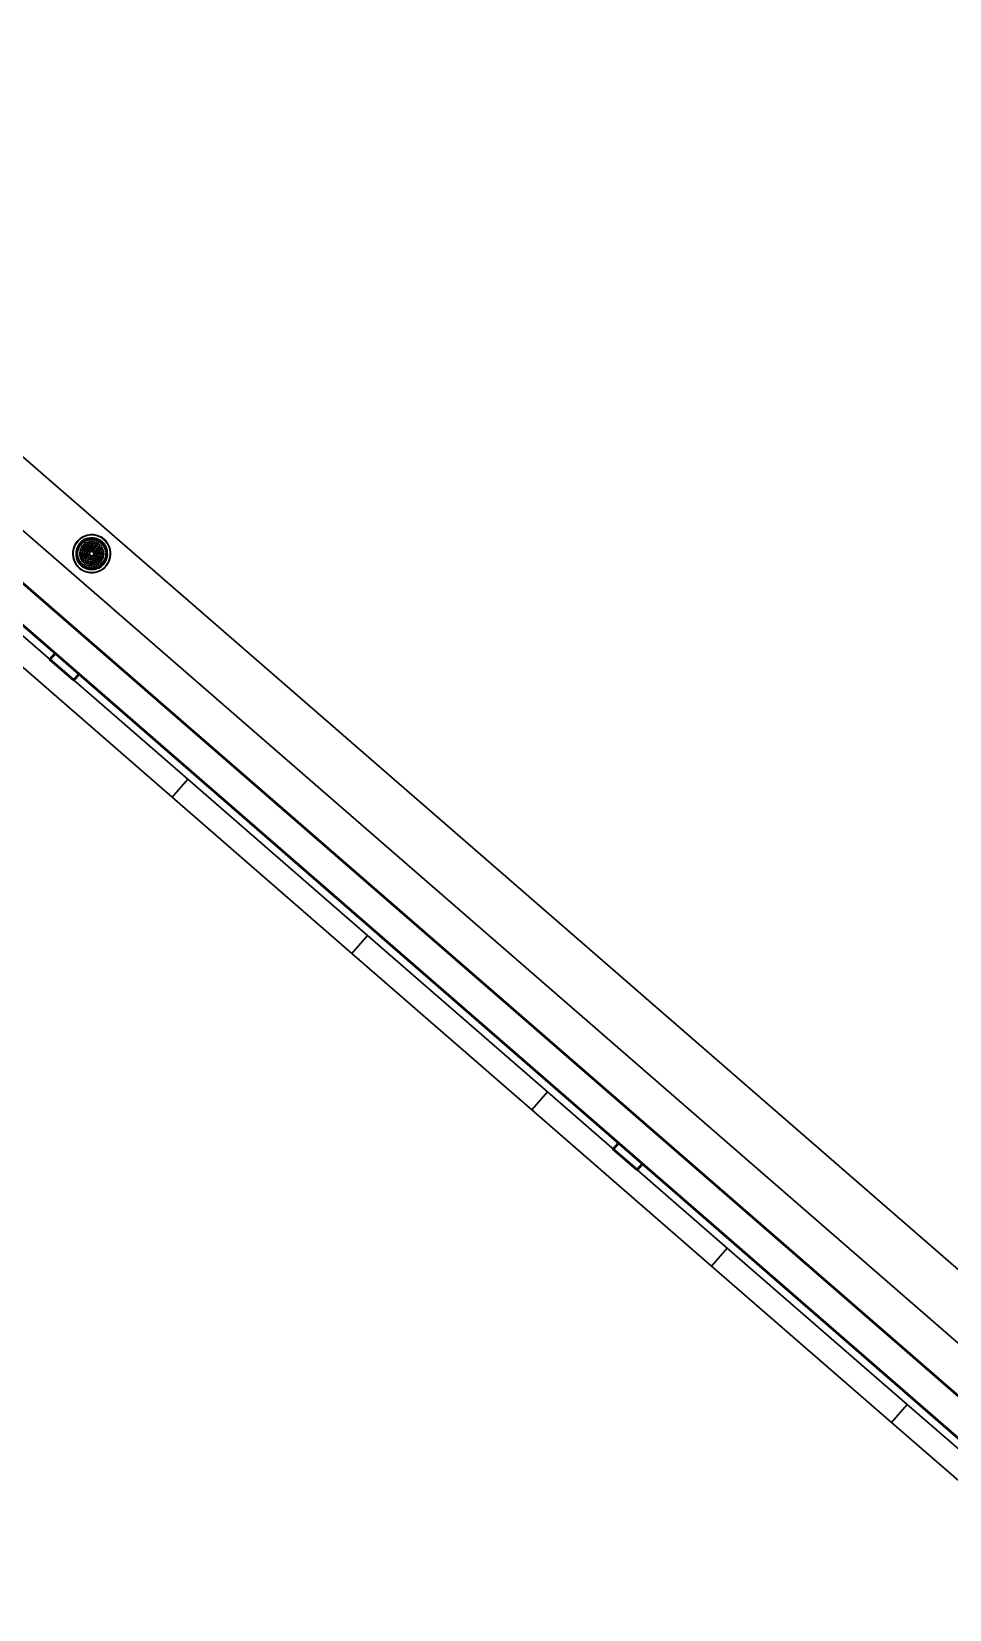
# Model space of a CAD drawing. Header units: millimetres. Extents: x -25371 to 2282244, y -90657 to 147824.
# Drawn here: x 1866286 to 1872064, y 22319 to 32253 of the extents above; entities that cross this region are included whole.
import ezdxf

# ---------------------------------------------------------------- set-up
doc = ezdxf.new("R2010")
doc.units = ezdxf.units.MM
doc.layers.add('000 - EXISTING_BUILDING_MAIN_COLOR_251', color=7, linetype='Continuous')
doc.layers.add('000 - EXISTING_PRECAST_MAIN_COLOR_1', color=7, linetype='Continuous')
doc.layers.add('WALL-E', color=7, linetype='Continuous', lineweight=50)

# ---------------------------------------------------------------- blocks, each defined once
blk = doc.blocks.new('ø100 RD_ - ø100 RD_-V11-2510-01 ROOF LEVEL PLAN')
at = {"layer": '000 - EXISTING_BUILDING_MAIN_COLOR_251', "color": 7}
for p, q in [((-87.2, 4.9), (-85.8, 4.8)), ((-83.9, 25.7), (-82.6, 25.3)), ((-76.5, 3), (-68.4, 3)), ((-62.4, 3), (-54.3, 3)), ((-54.3, 3), (-62.4, 3)), ((-48.3, 3), (-40.2, 3)), ((-40.2, 3), (-48.3, 3)), ((-47.7, 73.6), (-46.9, 72.2)), ((-36.8, 57.7), (-40.9, 64.7)), ((-35.6, 67.8), (-31.6, 60.8)), ((-34.1, 3), (-26, 3)), ((-26, 3), (-34.1, 3)), ((-33.8, 52.5), (-29.8, 45.5)), ((-29.8, 45.5), (-33.8, 52.5)), ((-28.6, 55.5), (-24.5, 48.6)), ((-24.5, 48.6), (-28.6, 55.5)), ((-26.8, 40.3), (-22.7, 33.3)), ((-22.7, 33.3), (-26.8, 40.3)), ((-21.5, 43.3), (-17.5, 36.3)), ((-17.5, 36.3), (-21.5, 43.3)), ((-19.9, 3), (-11.7, 3)), ((-11.7, 3), (-19.9, 3)), ((-19.7, 85.5), (-19.4, 83.6)), ((-19.7, 28), (-15.6, 21)), ((-15.6, 21), (-19.7, 28)), ((-14.4, 31.1), (-10.4, 24)), ((-10.4, 24), (-14, 30.3)), ((-12.6, 15.7), (-8.5, 8.6)), ((-8.5, 8.6), (-12.6, 15.7)), ((-7.3, 18.8), (-3.2, 11.6)), ((-3.2, 11.6), (-7.3, 18.8)), ((-4.8, 86), (-4.9, 87.3)), ((-4.5, 87.6), (-4.5, 86)), ((7.3, 18.8), (3.2, 11.6)), ((3.2, 11.6), (7.3, 18.8)), ((4.9, 87.2), (4.8, 85.9)), ((12.6, 15.7), (8.5, 8.6)), ((8.5, 8.6), (12.6, 15.7)), ((14.4, 31.1), (10.4, 24)), ((10.4, 24), (14.4, 31.1)), ((19.9, 3), (11.7, 3)), ((11.7, 3), (19.9, 3)), ((19.7, 28), (15.6, 21)), ((15.6, 21), (19.7, 28)), ((21.5, 43.3), (17.5, 36.3)), ((17.5, 36.3), (21.5, 43.3)), ((26.8, 40.3), (22.7, 33.3)), ((22.7, 33.3), (26.8, 40.3)), ((28.6, 55.5), (24.5, 48.6)), ((24.5, 48.6), (28.6, 55.5)), ((25.7, 83.9), (25.3, 82.7)), ((34.1, 3), (26, 3)), ((26, 3), (34.1, 3)), ((33.8, 52.5), (29.8, 45.5)), ((29.8, 45.5), (33.8, 52.5)), ((31.6, 60.8), (35.6, 67.8)), ((40.9, 64.7), (36.8, 57.7)), ((48.3, 3), (40.2, 3)), ((40.2, 3), (48.3, 3)), ((62.4, 3), (54.3, 3)), ((54.3, 3), (62.4, 3)), ((68.4, 3), (76.5, 3)), ((73.6, 47.7), (72.2, 46.9)), ((85.5, 19.7), (83.6, 19.4)), ((85.8, 4.8), (87.3, 4.9)), ((87.6, 4.5), (85.9, 4.5)), ((-87.6, -4.5), (-85.9, -4.5)), ((-85.8, -4.8), (-87.3, -4.9)), ((-85.5, -19.7), (-83.6, -19.4)), ((-68.4, -3), (-76.5, -3)), ((-73.6, -47.7), (-72.2, -46.9)), ((-62.4, -3), (-54.3, -3)), ((-54.3, -3), (-62.4, -3)), ((-48.3, -3), (-40.2, -3)), ((-40.2, -3), (-48.3, -3)), ((-40.9, -64.7), (-36.8, -57.7)), ((-31.6, -60.8), (-35.6, -67.8)), ((-34.1, -3), (-26, -3)), ((-26, -3), (-34.1, -3)), ((-33.8, -52.5), (-29.8, -45.5)), ((-29.8, -45.5), (-33.8, -52.5)), ((-28.6, -55.5), (-24.5, -48.6)), ((-24.5, -48.6), (-28.6, -55.5)), ((-26.8, -40.3), (-22.7, -33.3)), ((-22.7, -33.3), (-26.8, -40.3)), ((-25.7, -83.9), (-25.2, -82.6)), ((-17.5, -36.3), (-21.5, -43.3)), ((-21.5, -43.3), (-19.5, -39.8)), ((-19.9, -3), (-11.7, -3)), ((-11.7, -3), (-19.9, -3)), ((-19.7, -28), (-15.6, -21)), ((-15.6, -21), (-19.7, -28)), ((-19, -39), (-17.5, -36.3)), ((-10.4, -24), (-14.4, -31.1)), ((-14, -30.3), (-10.4, -24)), ((-12.6, -15.7), (-8.5, -8.6)), ((-8.5, -8.6), (-12.6, -15.7)), ((-7.3, -18.8), (-3.2, -11.6)), ((-3.2, -11.6), (-7.3, -18.8)), ((-4.9, -87.2), (-4.8, -85.9)), ((7.3, -18.8), (3.2, -11.6)), ((3.2, -11.6), (7.3, -18.8)), ((4.5, -87.6), (4.5, -85.9)), ((4.8, -85.9), (4.9, -87.3)), ((12.6, -15.7), (8.5, -8.6)), ((8.5, -8.6), (12.6, -15.7)), ((14.4, -31.1), (10.4, -24)), ((10.4, -24), (14.4, -31.1)), ((19.9, -3), (11.7, -3)), ((11.7, -3), (19.9, -3)), ((19.7, -28), (15.6, -21)), ((15.6, -21), (19.7, -28)), ((21.5, -43.3), (17.5, -36.3)), ((17.5, -36.3), (19, -39)), ((19.7, -85.5), (19.3, -83.5)), ((19.5, -39.8), (21.5, -43.3)), ((26.8, -40.3), (22.7, -33.3)), ((22.7, -33.3), (26.8, -40.3)), ((28.6, -55.5), (24.5, -48.6)), ((24.5, -48.6), (28.6, -55.5)), ((34.1, -3), (26, -3)), ((26, -3), (34.1, -3)), ((33.8, -52.5), (29.8, -45.5)), ((29.8, -45.5), (33.8, -52.5)), ((35.6, -67.8), (31.6, -60.8)), ((36.8, -57.7), (40.9, -64.7)), ((48.3, -3), (40.2, -3)), ((40.2, -3), (48.3, -3)), ((47.7, -73.6), (46.9, -72.2)), ((62.4, -3), (54.3, -3)), ((54.3, -3), (62.4, -3)), ((76.5, -3), (68.4, -3)), ((83.9, -25.7), (82.6, -25.3)), ((87.2, -4.9), (85.8, -4.8))]:
    blk.add_line(p, q, dxfattribs=at)
at = {"layer": '000 - EXISTING_BUILDING_MAIN_COLOR_251', "color": 7, "flags": 128}
for points in [[(-87.6, 4.5), (-92.4, 5), (-97.2, 5.5)], [(-96.7, 11.4), (-91.9, 11.1), (-87.1, 10.8)], [(-85.5, 19.7), (-90.1, 21), (-94.8, 22.3)], [(-93.3, 28), (-88.6, 26.9), (-83.9, 25.7)], [(-80.8, 34.2), (-85.1, 36.3), (-89.5, 38.5)], [(-87, 43.8), (-82.6, 41.8), (-78.2, 39.9)], [(-73.6, 47.7), (-77.5, 50.6), (-81.4, 53.4)], [(-78, 58.2), (-74, 55.5), (-70, 52.9)], [(-64.2, 59.8), (-67.6, 63.3), (-70.9, 66.7)], [(-66.7, 70.9), (-63.3, 67.6), (-59.8, 64.2)], [(-52.8, 70), (-55.5, 74), (-58.2, 78)], [(-53.4, 81.4), (-50.6, 77.5), (-47.7, 73.6)], [(-39.9, 78.1), (-41.8, 82.5), (-43.8, 87)], [(-38.5, 89.5), (-36.3, 85.1), (-34.2, 80.8)], [(-25.7, 83.9), (-26.9, 88.6), (-28, 93.3)], [(-22.3, 94.8), (-21, 90.1), (-19.7, 85.5)], [(-10.7, 87.1), (-11.1, 91.9), (-11.4, 96.7)], [(-5.5, 97.2), (-5, 92.4), (-4.5, 87.6)], [(4.5, 87.6), (5, 92.4), (5.5, 97.2)], [(11.4, 96.7), (11.1, 91.9), (10.8, 87.1)], [(19.7, 85.5), (21, 90.1), (22.3, 94.8)], [(28, 93.3), (26.9, 88.6), (25.7, 83.9)], [(34.2, 80.8), (36.3, 85.1), (38.5, 89.5)], [(43.8, 87), (41.8, 82.6), (39.9, 78.2)], [(47.7, 73.6), (50.6, 77.5), (53.4, 81.4)], [(58.2, 78), (55.5, 74), (52.9, 70)], [(59.8, 64.2), (63.3, 67.6), (66.7, 70.9)], [(70.9, 66.7), (67.6, 63.3), (64.2, 59.8)], [(70, 52.8), (74, 55.5), (78, 58.2)], [(81.4, 53.4), (77.5, 50.6), (73.6, 47.7)], [(78.1, 39.9), (82.5, 41.8), (87, 43.8)], [(89.5, 38.5), (85.1, 36.3), (80.8, 34.2)], [(83.9, 25.7), (88.6, 26.9), (93.3, 28)], [(94.8, 22.3), (90.1, 21), (85.5, 19.7)], [(87.1, 10.7), (91.9, 11.1), (96.7, 11.4)], [(97.2, 5.5), (92.4, 5), (87.6, 4.5)], [(-97.2, -5.5), (-92.4, -5), (-87.6, -4.5)], [(-87.1, -10.7), (-91.9, -11.1), (-96.7, -11.4)], [(-94.8, -22.3), (-90.1, -21), (-85.5, -19.7)], [(-83.9, -25.7), (-88.6, -26.9), (-93.3, -28)], [(-89.5, -38.5), (-85.1, -36.3), (-80.8, -34.2)], [(-78.1, -39.9), (-82.5, -41.8), (-87, -43.8)], [(-81.4, -53.4), (-77.5, -50.6), (-73.6, -47.7)], [(-70, -52.8), (-74, -55.5), (-78, -58.2)], [(-70.9, -66.7), (-67.6, -63.3), (-64.2, -59.8)], [(-59.8, -64.2), (-63.3, -67.6), (-66.7, -70.9)], [(-58.2, -78), (-55.5, -74), (-52.9, -70)], [(-47.7, -73.6), (-50.6, -77.5), (-53.4, -81.4)], [(-43.8, -87), (-41.8, -82.6), (-39.9, -78.2)], [(-34.2, -80.8), (-36.3, -85.1), (-38.5, -89.5)], [(-28, -93.3), (-26.9, -88.6), (-25.7, -83.9)], [(-19.7, -85.5), (-21, -90.1), (-22.3, -94.8)], [(-11.4, -96.7), (-11.1, -91.9), (-10.8, -87.1)], [(-4.5, -87.6), (-5, -92.4), (-5.5, -97.2)], [(5.5, -97.2), (5, -92.4), (4.5, -87.6)], [(10.7, -87.1), (11.1, -91.9), (11.4, -96.7)], [(22.3, -94.8), (21, -90.1), (19.7, -85.5)], [(25.7, -83.9), (26.9, -88.6), (28, -93.3)], [(38.5, -89.5), (36.3, -85.1), (34.2, -80.8)], [(39.9, -78.1), (41.8, -82.5), (43.8, -87)], [(53.4, -81.4), (50.6, -77.5), (47.7, -73.6)], [(52.8, -70), (55.5, -74), (58.2, -78)], [(66.7, -70.9), (63.3, -67.6), (59.8, -64.2)], [(64.2, -59.8), (67.6, -63.3), (70.9, -66.7)], [(78, -58.2), (74, -55.5), (70, -52.9)], [(73.6, -47.7), (77.5, -50.6), (81.4, -53.4)], [(87, -43.8), (82.6, -41.8), (78.2, -39.9)], [(80.8, -34.2), (85.1, -36.3), (89.5, -38.5)], [(93.3, -28), (88.6, -26.9), (83.9, -25.7)], [(85.5, -19.7), (90.1, -21), (94.8, -22.3)], [(96.7, -11.4), (91.9, -11.1), (87.1, -10.8)], [(87.6, -4.5), (92.4, -5), (97.2, -5.5)]]:
    blk.add_lwpolyline(points, dxfattribs=at)
at = {"layer": '000 - EXISTING_BUILDING_MAIN_COLOR_251', "color": 7}
for radius, start, end in [(120.9, 360, 180), (116.9, 360, 180), (100.7, 0, 180), (100.7, 360, 180), (97.4, 173.2617, 176.7383), (97.4, 163.2617, 166.7383), (93.3, 176.85898, 180), (93.3, 166.85927, 173.14043), (97.4, 153.2617, 156.7383), (93.3, 156.85927, 163.14043), (93.3, 146.85927, 153.14043), (97.4, 143.2617, 146.7383), (76.6, 122.2683, 177.7317), (76.6, 159.2439, 177.7317), (93.3, 136.85927, 143.14043), (76.6, 140.7561, 159.23359), (97.4, 133.2617, 136.7383), (68.5, 122.53532, 177.46468), (68.5, 122.53532, 177.46468), (93.3, 126.85927, 133.14043), (62.5, 122.78086, 177.21914), (62.5, 166.33148, 177.21914), (62.5, 155.6791, 166.3186), (76.6, 122.2683, 140.74759), (97.4, 123.2617, 126.7383), (62.5, 144.55617, 155.4304), (54.4, 123.19324, 176.80676), (54.4, 123.19324, 176.80676), (93.3, 116.85927, 123.14043), (62.5, 133.66852, 144.54323), (48.4, 123.59289, 176.40711), (48.4, 163.2085, 176.40711), (48.4, 150.00474, 163.20356), (97.4, 113.2617, 116.7383), (62.5, 122.78086, 133.65854), (48.4, 136.80101, 150), (40.3, 124.31271, 175.68729), (40.3, 124.31271, 175.68729), (93.3, 106.85927, 113.14043), (76.6, 62.2683, 117.7317), (76.6, 99.2439, 117.7317), (48.4, 123.59289, 136.79644), (34.2, 125.07563, 174.92437), (34.2, 162.46219, 174.92437), (34.2, 150, 162.43567), (68.5, 62.53532, 117.46468), (68.5, 62.53532, 117.46468), (34.2, 137.53781, 149.96992), (62.5, 62.78086, 117.21914), (62.5, 106.33148, 117.21914), (97.4, 103.2617, 106.7383), (26.2, 126.64356, 173.35644), (26.2, 126.64356, 173.35644), (34.2, 125.07563, 137.51592), (54.4, 63.19324, 116.80676), (54.4, 106.08406, 116.80676), (48.4, 63.59289, 116.40711), (48.4, 103.20861, 116.40711), (93.3, 96.85927, 103.14043), (20.1, 128.65011, 171.34989), (20.1, 157.11663, 171.34989), (20.1, 142.88337, 157.11582), (62.5, 95.44383, 106.32037), (40.3, 64.31271, 115.68729), (40.3, 64.31271, 115.68729), (20.1, 128.65011, 142.88248), (34.2, 65.07563, 114.92437), (54.4, 63.19324, 104.95199), (34.2, 102.46219, 114.17517), (76.6, 80.7561, 99.23551), (12.1, 134.51697, 165.48303), (12.1, 134.51697, 165.48303), (97.4, 93.2617, 96.7383), (48.4, 90.00489, 103.20356), (26.2, 66.64356, 113.35644), (26.2, 101.67822, 113.35644), (34.2, 90, 102.43794), (20.1, 68.65011, 111.34989), (20.1, 97.11663, 111.34989), (62.5, 84.55617, 95.43188), (93.3, 86.85927, 93.14043), (26.2, 79.55301, 100.47504), (12.1, 74.51697, 105.48303), (12.1, 74.51697, 105.48303), (20.1, 82.88337, 97.11585), (48.4, 76.8012, 90), (34.2, 77.53781, 89.97212), (20.1, 68.65011, 82.88256), (26.2, 66.64356, 78.32178), (97.4, 83.2617, 86.7383), (62.5, 73.66852, 84.544), (34.2, 65.07563, 77.51239), (12.1, 14.51697, 45.48303), (12.1, 14.51697, 45.48303), (48.4, 63.59289, 76.79644), (93.3, 76.85927, 83.14043), (76.6, 62.2683, 80.74752), (20.1, 37.11663, 51.34989), (20.1, 8.65011, 51.34989), (26.2, 6.64356, 53.35644), (26.2, 6.64356, 53.35644), (20.1, 22.88337, 37.1159), (62.5, 62.78086, 73.65676), (20.1, 8.65011, 22.88264), (34.2, 42.46219, 54.92437), (34.2, 5.07563, 54.92437), (97.4, 73.2617, 76.7383), (40.3, 4.31271, 55.68729), (40.3, 4.31271, 55.68729), (34.2, 30, 42.43992), (48.4, 43.2081, 56.40711), (48.4, 3.59289, 56.40711), (93.3, 66.85927, 73.14043), (34.2, 17.53781, 29.97352), (54.4, 24.63865, 56.80676), (54.4, 3.19324, 56.80676), (34.2, 5.07563, 17.51311), (62.5, 46.33148, 57.21914), (62.5, 2.78086, 57.21914), (48.4, 30.00543, 43.20356), (68.5, 2.53532, 57.46468), (68.5, 2.53532, 57.46468), (97.4, 63.2617, 66.7383), (76.6, 39.2439, 57.7317), (76.6, 2.2683, 57.7317), (48.4, 16.80171, 30), (93.3, 56.85927, 63.14043), (62.5, 35.44383, 46.32162), (48.4, 3.59289, 16.79644), (54.4, 3.19324, 24.56225), (62.5, 24.55617, 35.43256), (97.4, 53.2617, 56.7383), (93.3, 46.85927, 53.14043), (62.5, 13.66852, 24.30862), (76.6, 20.7561, 39.2365), (62.5, 2.78086, 13.65623), (97.4, 43.2617, 46.7383), (93.3, 36.85927, 43.14043), (76.6, 2.2683, 20.74653), (97.4, 33.2617, 36.7383), (93.3, 26.85927, 33.14043), (93.3, 16.85927, 23.14043), (97.4, 23.2617, 26.7383), (93.3, 6.85927, 13.14043), (93.3, 360, 3.14073), (97.4, 13.2617, 16.7383), (97.4, 3.2617, 6.7383), (120.9, 180, 360), (116.9, 180, 0), (100.7, 180, 0), (100.7, 180, 360), (97.4, 183.2617, 186.7383), (97.4, 193.2617, 196.7383), (93.3, 180, 183.14073), (93.3, 186.85927, 193.14043), (97.4, 203.2617, 206.7383), (93.3, 196.85927, 203.14043), (93.3, 206.85927, 213.14043), (97.4, 213.2617, 216.7383), (76.6, 182.2683, 200.74653), (76.6, 182.2683, 237.7317), (93.3, 216.85927, 223.14043), (76.6, 200.7561, 219.2365), (97.4, 223.2617, 226.7383), (68.5, 182.53532, 214.77295), (68.5, 182.53532, 237.46468), (93.3, 226.85927, 233.14043), (62.5, 182.78086, 193.65623), (62.5, 182.78086, 237.21914), (62.5, 193.66852, 204.5439), (76.6, 219.2439, 237.7317), (97.4, 233.2617, 236.7383), (62.5, 204.55617, 215.43256), (68.5, 215.49294, 237.46468), (54.4, 183.19324, 225.87073), (54.4, 183.19324, 236.80676), (93.3, 236.85927, 243.14043), (62.5, 215.44383, 226.32162), (48.4, 183.59289, 196.79644), (48.4, 183.59289, 236.40711), (48.4, 196.80171, 210), (97.4, 243.2617, 246.7383), (62.5, 226.33148, 237.21914), (48.4, 210.00543, 223.20356), (40.3, 184.31271, 235.68729), (40.3, 184.31271, 235.68729), (54.4, 226.08406, 236.80676), (93.3, 246.85927, 253.14043), (76.6, 242.2683, 260.74752), (76.6, 242.2683, 297.7317), (48.4, 223.2081, 236.40711), (34.2, 185.07563, 197.51311), (34.2, 185.07563, 234.92437), (34.2, 197.53781, 209.97352), (68.5, 242.53532, 297.46468), (68.5, 242.53532, 297.46468), (34.2, 210, 222.43992), (62.5, 242.78086, 253.65676), (62.5, 242.78086, 297.21914), (97.4, 253.2617, 256.7383), (26.2, 186.64356, 233.35644), (26.2, 186.64356, 233.35644), (34.2, 222.46219, 234.92437), (54.4, 243.19324, 253.91594), (54.4, 243.19324, 296.80676), (48.4, 243.59289, 256.79644), (48.4, 243.59289, 296.40711), (93.3, 256.85927, 263.14043), (20.1, 188.65011, 202.88264), (20.1, 188.65011, 231.34989), (20.1, 202.88337, 217.1159), (62.5, 253.66852, 264.544), (40.3, 244.31271, 256.05201), (40.3, 244.31271, 295.68729), (20.1, 217.11663, 231.34989), (34.2, 245.07563, 294.92437), (34.2, 245.8233, 257.51239), (54.4, 255.05969, 296.80676), (76.6, 260.7561, 279.23551), (12.1, 194.51697, 213.53564), (12.1, 194.51697, 225.48303), (97.4, 263.2617, 266.7383), (48.4, 256.8012, 270), (26.2, 246.64356, 293.35644), (26.2, 246.64356, 293.35644), (12.1, 215.16101, 225.48303), (40.3, 257.15636, 282.84364), (34.2, 257.53781, 269.97212), (20.1, 248.65011, 262.88256), (20.1, 248.65011, 291.34989), (62.5, 264.55617, 275.43188), (93.3, 266.85927, 273.14043), (12.1, 254.51697, 285.48303), (12.1, 254.51697, 285.48303), (20.1, 262.88337, 277.11585), (34.2, 270, 282.43794), (48.4, 270.00489, 283.20356), (20.1, 277.11663, 291.34989), (97.4, 273.2617, 276.7383), (62.5, 275.44383, 286.32037), (34.2, 282.46219, 294.92437), (12.1, 314.51697, 345.48303), (12.1, 314.51697, 324.83899), (40.3, 283.964, 295.68729), (12.1, 326.4753, 345.48303), (48.4, 283.20861, 296.40711), (93.3, 276.85927, 283.14043), (76.6, 279.2439, 297.7317), (20.1, 308.65011, 351.34989), (20.1, 308.65011, 322.88248), (26.2, 306.64356, 353.35644), (26.2, 306.64356, 353.35644), (20.1, 322.88337, 337.11582), (62.5, 286.33148, 297.21914), (20.1, 337.11663, 351.34989), (34.2, 305.07563, 354.92437), (34.2, 305.07563, 317.51592), (97.4, 283.2617, 286.7383), (40.3, 304.31271, 355.68729), (40.3, 304.31271, 355.68729), (34.2, 317.53781, 329.96992), (48.4, 303.59289, 356.40711), (48.4, 303.59289, 316.79644), (93.3, 286.85927, 293.14043), (34.2, 330, 342.43567), (54.4, 303.19324, 356.80676), (54.4, 303.19324, 313.91594), (34.2, 342.46219, 354.92437), (62.5, 302.78086, 357.21914), (62.5, 302.78086, 313.65854), (48.4, 316.80101, 330), (68.5, 302.53532, 357.46468), (68.5, 302.53532, 324.50706), (54.4, 314.13928, 335.36135), (97.4, 293.2617, 296.7383), (76.6, 302.2683, 357.7317), (76.6, 302.2683, 320.74759), (48.4, 330.00474, 343.20356), (93.3, 296.85927, 303.14043), (62.5, 313.66852, 324.54323), (48.4, 343.2085, 356.40711), (54.4, 335.4571, 356.80676), (62.5, 324.55617, 335.4304), (97.4, 303.2617, 306.7383), (93.3, 306.85927, 313.14043), (68.5, 325.22453, 357.46468), (62.5, 335.44383, 346.3186), (76.6, 320.7561, 339.23359), (62.5, 346.33148, 357.21914), (97.4, 313.2617, 316.7383), (93.3, 316.85927, 323.14043), (76.6, 339.2439, 357.7317), (97.4, 323.2617, 326.7383), (93.3, 326.85927, 333.14043), (93.3, 336.85927, 343.14043), (97.4, 333.2617, 336.7383), (93.3, 346.85927, 353.14043), (93.3, 356.85898, 360), (97.4, 343.2617, 346.7383), (97.4, 353.2617, 356.7383)]:
    blk.add_arc((0, 0), radius, start, end, dxfattribs=at)
for points, knots in [([(-86.8, 0), (-86.8, 0.7), (-86.8, 2), (-87, 3.5), (-87.3, 4.3), (-87.5, 4.5), (-87.6, 4.5)], [0, 0, 0, 0, 0.285714, 0.571429, 0.785714, 1, 1, 1, 1]), ([(-87.1, 10.8), (-87, 10.7), (-86.7, 10.9), (-86.3, 11.6), (-86, 12.8), (-85.6, 14.2), (-85.3, 15.8), (-85.1, 17.6), (-85.1, 19.1), (-85.3, 19.6), (-85.5, 19.7)], [0, 0, 0, 0, 0.111111, 0.222222, 0.333333, 0.444444, 0.555556, 0.666667, 0.833333, 1, 1, 1, 1]), ([(-83.9, 25.7), (-83.8, 25.7), (-83.5, 25.8), (-83, 26.4), (-82.4, 27.5), (-81.8, 28.9), (-81.3, 30.4), (-80.8, 32.1), (-80.5, 33.6), (-80.6, 34.1), (-80.8, 34.2)], [0, 0, 0, 0, 0.111111, 0.222222, 0.333333, 0.444444, 0.555556, 0.666667, 0.833333, 1, 1, 1, 1]), ([(-77.8, 40), (-77.6, 40.1), (-77.2, 40.4), (-76.4, 41.4), (-75.6, 42.6), (-74.8, 44), (-74, 45.6), (-73.4, 47.1), (-73.5, 47.6), (-73.6, 47.7)], [0.1111111, 0.1111111, 0.1111111, 0.1111111, 0.2222222, 0.3333333, 0.4444444, 0.5555556, 0.6666667, 0.8333333, 1, 1, 1, 1]), ([(-70, 52.9), (-70, 52.8), (-69.7, 52.8), (-69, 53.2), (-68.1, 54), (-67, 55.1), (-66, 56.4), (-64.9, 57.8), (-64.3, 58.8), (-64.2, 59.3), (-64.1, 59.4)], [0, 0, 0, 0, 0.1111111, 0.2222222, 0.3333333, 0.4444444, 0.5555556, 0.6666667, 0.8333333, 0.8888889, 0.8888889, 0.8888889, 0.8888889]), ([(-59.4, 64.1), (-59.2, 64.2), (-58.7, 64.4), (-57.6, 65), (-56.4, 65.9), (-55.2, 67), (-53.9, 68.2), (-52.9, 69.4), (-52.7, 69.9), (-52.8, 70)], [0.1111111, 0.1111111, 0.1111111, 0.1111111, 0.2222222, 0.3333333, 0.4444444, 0.5555556, 0.6666667, 0.8333333, 1, 1, 1, 1]), ([(-44.5, 63.8), (-47.2, 61.9), (-51, 58.9), (-54.4, 55.7), (-55.3, 54.7)], [0.69366574, 0.69366574, 0.69366574, 0.69366574, 0.73529412, 0.75171044, 0.75171044, 0.75171044, 0.75171044]), ([(-47.7, 73.6), (-47.7, 73.5), (-47.4, 73.4), (-46.6, 73.6), (-45.5, 74), (-44.1, 74.7), (-42.7, 75.5), (-41.3, 76.5), (-40, 77.5), (-39.8, 78), (-39.9, 78.1)], [0, 0, 0, 0, 0.111111, 0.222222, 0.333333, 0.444444, 0.555556, 0.666667, 0.833333, 1, 1, 1, 1]), ([(-40.9, 64.7), (-40.2, 63.6), (-38.9, 61.4), (-37.6, 59.1), (-37, 58.1)], [0, 0, 0, 0, 0.5, 0.9535465, 0.9535465, 0.9535465, 0.9535465]), ([(-34.2, 80.8), (-34.2, 80.7), (-34, 80.6), (-33.1, 80.6), (-31.9, 80.8), (-30.5, 81.2), (-29, 81.8), (-27.3, 82.5), (-26, 83.3), (-25.7, 83.7), (-25.7, 83.9)], [0, 0, 0, 0, 0.111111, 0.222222, 0.333333, 0.444444, 0.555556, 0.666667, 0.833333, 1, 1, 1, 1]), ([(-19.8, 75.2), (-21.5, 74.8), (-26, 73.5), (-30.3, 71.7), (-33, 70.4)], [0.58193651, 0.58193651, 0.58193651, 0.58193651, 0.60294118, 0.63953992, 0.63953992, 0.63953992, 0.63953992]), ([(-19.7, 85.5), (-19.7, 85.4), (-19.4, 85.2), (-18.6, 85.1), (-17.4, 85.1), (-15.9, 85.3), (-14.3, 85.6), (-12.6, 86), (-11.1, 86.5), (-10.7, 86.9), (-10.7, 87.1)], [0, 0, 0, 0, 0.111111, 0.222222, 0.333333, 0.444444, 0.555556, 0.666667, 0.833333, 1, 1, 1, 1]), ([(-4.5, 87.6), (-4.5, 87.5), (-4.4, 87.3), (-3.6, 87), (-2.4, 86.9), (-0.9, 86.8), (0.8, 86.8), (2.5, 86.9), (4.1, 87.1), (4.5, 87.4), (4.5, 87.6)], [0, 0, 0, 0, 0.111111, 0.222222, 0.333333, 0.444444, 0.555556, 0.666667, 0.833333, 1, 1, 1, 1]), ([(10.8, 87.1), (10.7, 87), (10.9, 86.7), (11.6, 86.3), (12.8, 86), (14.2, 85.6), (15.8, 85.3), (17.6, 85.1), (19.1, 85.1), (19.6, 85.3), (19.7, 85.5)], [0, 0, 0, 0, 0.111111, 0.222222, 0.333333, 0.444444, 0.555556, 0.666667, 0.833333, 1, 1, 1, 1]), ([(25.7, 83.9), (25.7, 83.8), (25.8, 83.5), (26.4, 83), (27.5, 82.4), (28.9, 81.8), (30.4, 81.3), (32.1, 80.8), (33.6, 80.5), (34.1, 80.6), (34.2, 80.8)], [0, 0, 0, 0, 0.111111, 0.222222, 0.333333, 0.444444, 0.555556, 0.666667, 0.833333, 1, 1, 1, 1]), ([(40, 77.8), (40.1, 77.6), (40.4, 77.2), (41.4, 76.4), (42.6, 75.6), (44, 74.8), (45.6, 74), (47.1, 73.4), (47.6, 73.5), (47.7, 73.6)], [0.1111111, 0.1111111, 0.1111111, 0.1111111, 0.2222222, 0.3333333, 0.4444444, 0.5555556, 0.6666667, 0.8333333, 1, 1, 1, 1]), ([(52.9, 70), (52.8, 70), (52.8, 69.7), (53.2, 69), (54, 68.1), (55.1, 67), (56.4, 66), (57.8, 64.9), (58.8, 64.3), (59.3, 64.2), (59.4, 64.1)], [0, 0, 0, 0, 0.1111111, 0.2222222, 0.3333333, 0.4444444, 0.5555556, 0.6666667, 0.8333333, 0.8888889, 0.8888889, 0.8888889, 0.8888889]), ([(64.1, 59.4), (64.2, 59.2), (64.4, 58.7), (65, 57.6), (65.9, 56.4), (67, 55.2), (68.2, 53.9), (69.4, 52.9), (69.9, 52.7), (70, 52.8)], [0.1111111, 0.1111111, 0.1111111, 0.1111111, 0.2222222, 0.3333333, 0.4444444, 0.5555556, 0.6666667, 0.8333333, 1, 1, 1, 1]), ([(73.6, 47.7), (73.5, 47.7), (73.4, 47.4), (73.6, 46.6), (74, 45.5), (74.7, 44.1), (75.5, 42.7), (76.5, 41.3), (77.5, 40), (78, 39.8), (78.1, 39.9)], [0, 0, 0, 0, 0.111111, 0.222222, 0.333333, 0.444444, 0.555556, 0.666667, 0.833333, 1, 1, 1, 1]), ([(80.8, 34.2), (80.7, 34.2), (80.6, 34), (80.6, 33.1), (80.8, 31.9), (81.2, 30.5), (81.8, 29), (82.5, 27.3), (83.3, 26), (83.7, 25.7), (83.9, 25.7)], [0, 0, 0, 0, 0.111111, 0.222222, 0.333333, 0.444444, 0.555556, 0.666667, 0.833333, 1, 1, 1, 1]), ([(85.5, 19.7), (85.4, 19.7), (85.2, 19.4), (85.1, 18.6), (85.1, 17.4), (85.3, 15.9), (85.6, 14.3), (86, 12.6), (86.5, 11.1), (86.9, 10.7), (87.1, 10.7)], [0, 0, 0, 0, 0.111111, 0.222222, 0.333333, 0.444444, 0.555556, 0.666667, 0.833333, 1, 1, 1, 1]), ([(87.6, 4.5), (87.6, 4.5), (87.4, 4.5), (87.2, 4), (86.9, 3.1), (86.8, 1.5), (86.8, 0.5), (86.8, 0)], [0, 0, 0, 0, 0.142857, 0.285714, 0.571429, 0.785714, 1, 1, 1, 1]), ([(-87.6, -4.5), (-87.6, -4.5), (-87.4, -4.5), (-87.2, -4), (-86.9, -3.1), (-86.8, -1.5), (-86.8, -0.5), (-86.8, 0)], [0, 0, 0, 0, 0.142857, 0.285714, 0.571429, 0.785714, 1, 1, 1, 1]), ([(-85.5, -19.7), (-85.4, -19.7), (-85.2, -19.4), (-85.1, -18.6), (-85.1, -17.4), (-85.3, -15.9), (-85.6, -14.3), (-86, -12.6), (-86.5, -11.1), (-86.9, -10.7), (-87.1, -10.7)], [0, 0, 0, 0, 0.111111, 0.222222, 0.333333, 0.444444, 0.555556, 0.666667, 0.833333, 1, 1, 1, 1]), ([(-80.8, -34.2), (-80.7, -34.2), (-80.6, -34), (-80.6, -33.1), (-80.8, -31.9), (-81.2, -30.5), (-81.8, -29), (-82.5, -27.3), (-83.3, -26), (-83.7, -25.7), (-83.9, -25.7)], [0, 0, 0, 0, 0.111111, 0.222222, 0.333333, 0.444444, 0.555556, 0.666667, 0.833333, 1, 1, 1, 1]), ([(-73.6, -47.7), (-73.5, -47.7), (-73.4, -47.4), (-73.6, -46.6), (-74, -45.5), (-74.7, -44.1), (-75.5, -42.7), (-76.5, -41.3), (-77.5, -40), (-78, -39.8), (-78.1, -39.9)], [0, 0, 0, 0, 0.111111, 0.222222, 0.333333, 0.444444, 0.555556, 0.666667, 0.833333, 1, 1, 1, 1]), ([(-64.1, -59.4), (-64.2, -59.2), (-64.4, -58.7), (-65, -57.6), (-65.9, -56.4), (-67, -55.2), (-68.2, -53.9), (-69.4, -52.9), (-69.9, -52.7), (-70, -52.8)], [0.1111111, 0.1111111, 0.1111111, 0.1111111, 0.2222222, 0.3333333, 0.4444444, 0.5555556, 0.6666667, 0.8333333, 1, 1, 1, 1]), ([(-52.9, -70), (-52.8, -70), (-52.8, -69.7), (-53.2, -69), (-54, -68.1), (-55.1, -67), (-56.4, -66), (-57.8, -64.9), (-58.8, -64.3), (-59.3, -64.2), (-59.4, -64.1)], [0, 0, 0, 0, 0.1111111, 0.2222222, 0.3333333, 0.4444444, 0.5555556, 0.6666667, 0.8333333, 0.8888889, 0.8888889, 0.8888889, 0.8888889]), ([(-40, -77.8), (-40.1, -77.6), (-40.4, -77.2), (-41.4, -76.4), (-42.6, -75.6), (-44, -74.8), (-45.6, -74), (-47.1, -73.4), (-47.6, -73.5), (-47.7, -73.6)], [0.1111111, 0.1111111, 0.1111111, 0.1111111, 0.2222222, 0.3333333, 0.4444444, 0.5555556, 0.6666667, 0.8333333, 1, 1, 1, 1]), ([(-25.7, -83.9), (-25.7, -83.8), (-25.8, -83.5), (-26.4, -83), (-27.5, -82.4), (-28.9, -81.8), (-30.4, -81.3), (-32.1, -80.8), (-33.6, -80.5), (-34.1, -80.6), (-34.2, -80.8)], [0, 0, 0, 0, 0.111111, 0.222222, 0.333333, 0.444444, 0.555556, 0.666667, 0.833333, 1, 1, 1, 1]), ([(-10.8, -87.1), (-10.7, -87), (-10.9, -86.7), (-11.6, -86.3), (-12.8, -86), (-14.2, -85.6), (-15.8, -85.3), (-17.6, -85.1), (-19.1, -85.1), (-19.6, -85.3), (-19.7, -85.5)], [0, 0, 0, 0, 0.111111, 0.222222, 0.333333, 0.444444, 0.555556, 0.666667, 0.833333, 1, 1, 1, 1]), ([(4.5, -87.6), (4.5, -87.5), (4.4, -87.3), (3.6, -87), (2.4, -86.9), (0.9, -86.8), (-0.8, -86.8), (-2.5, -86.9), (-4.1, -87.1), (-4.5, -87.4), (-4.5, -87.6)], [0, 0, 0, 0, 0.111111, 0.222222, 0.333333, 0.444444, 0.555556, 0.666667, 0.833333, 1, 1, 1, 1]), ([(19.7, -85.5), (19.7, -85.4), (19.4, -85.2), (18.6, -85.1), (17.4, -85.1), (15.9, -85.3), (14.3, -85.6), (12.6, -86), (11.1, -86.5), (10.7, -86.9), (10.7, -87.1)], [0, 0, 0, 0, 0.111111, 0.222222, 0.333333, 0.444444, 0.555556, 0.666667, 0.833333, 1, 1, 1, 1]), ([(19.8, -75.2), (21.5, -74.8), (26, -73.5), (30.3, -71.7), (33, -70.4)], [0.58193651, 0.58193651, 0.58193651, 0.58193651, 0.60294118, 0.63953992, 0.63953992, 0.63953992, 0.63953992]), ([(34.2, -80.8), (34.2, -80.7), (34, -80.6), (33.1, -80.6), (31.9, -80.8), (30.5, -81.2), (29, -81.8), (27.3, -82.5), (26, -83.3), (25.7, -83.7), (25.7, -83.9)], [0, 0, 0, 0, 0.111111, 0.222222, 0.333333, 0.444444, 0.555556, 0.666667, 0.833333, 1, 1, 1, 1]), ([(47.7, -73.6), (47.7, -73.5), (47.4, -73.4), (46.6, -73.6), (45.5, -74), (44.1, -74.7), (42.7, -75.5), (41.3, -76.5), (40, -77.5), (39.8, -78), (39.9, -78.1)], [0, 0, 0, 0, 0.111111, 0.222222, 0.333333, 0.444444, 0.555556, 0.666667, 0.833333, 1, 1, 1, 1]), ([(44.5, -63.8), (47.2, -61.9), (51, -58.9), (54.4, -55.7), (55.3, -54.7)], [0.69366574, 0.69366574, 0.69366574, 0.69366574, 0.73529412, 0.75171044, 0.75171044, 0.75171044, 0.75171044]), ([(59.4, -64.1), (59.2, -64.2), (58.7, -64.4), (57.6, -65), (56.4, -65.9), (55.2, -67), (53.9, -68.2), (52.9, -69.4), (52.7, -69.9), (52.8, -70)], [0.1111111, 0.1111111, 0.1111111, 0.1111111, 0.2222222, 0.3333333, 0.4444444, 0.5555556, 0.6666667, 0.8333333, 1, 1, 1, 1]), ([(70, -52.9), (70, -52.8), (69.7, -52.8), (69, -53.2), (68.1, -54), (67, -55.1), (66, -56.4), (64.9, -57.8), (64.3, -58.8), (64.2, -59.3), (64.1, -59.4)], [0, 0, 0, 0, 0.1111111, 0.2222222, 0.3333333, 0.4444444, 0.5555556, 0.6666667, 0.8333333, 0.8888889, 0.8888889, 0.8888889, 0.8888889]), ([(77.8, -40), (77.6, -40.1), (77.2, -40.4), (76.4, -41.4), (75.6, -42.6), (74.8, -44), (74, -45.6), (73.4, -47.1), (73.5, -47.6), (73.6, -47.7)], [0.1111111, 0.1111111, 0.1111111, 0.1111111, 0.2222222, 0.3333333, 0.4444444, 0.5555556, 0.6666667, 0.8333333, 1, 1, 1, 1]), ([(83.9, -25.7), (83.8, -25.7), (83.5, -25.8), (83, -26.4), (82.4, -27.5), (81.8, -28.9), (81.3, -30.4), (80.8, -32.1), (80.5, -33.6), (80.6, -34.1), (80.8, -34.2)], [0, 0, 0, 0, 0.111111, 0.222222, 0.333333, 0.444444, 0.555556, 0.666667, 0.833333, 1, 1, 1, 1]), ([(87.1, -10.8), (87, -10.7), (86.7, -10.9), (86.3, -11.6), (86, -12.8), (85.6, -14.2), (85.3, -15.8), (85.1, -17.6), (85.1, -19.1), (85.3, -19.6), (85.5, -19.7)], [0, 0, 0, 0, 0.111111, 0.222222, 0.333333, 0.444444, 0.555556, 0.666667, 0.833333, 1, 1, 1, 1]), ([(86.8, 0), (86.8, -0.7), (86.8, -2), (87, -3.5), (87.3, -4.3), (87.5, -4.5), (87.6, -4.5)], [0, 0, 0, 0, 0.285714, 0.571429, 0.785714, 1, 1, 1, 1])]:
    blk.add_open_spline(points, degree=3, knots=knots, dxfattribs=at)
for points in [[(-76.7, 13), (-77.1, 10.9), (-77.3, 8.7), (-77.5, 6.6)], [(-68.4, 3), (-69.8, 3), (-72.5, 3), (-75.2, 3), (-76.5, 3)], [(-75, 20.6), (-75.5, 18.9), (-75.9, 17.1), (-76.3, 15.3)], [(-66.6, 40.1), (-67.6, 38.6), (-68.5, 37), (-69.3, 35.4)], [(-31.6, 60.8), (-32.3, 61.9), (-33.6, 64.3), (-35, 66.6), (-35.6, 67.8)], [(3.8, 77.7), (1.3, 77.8), (-1.3, 77.8), (-3.8, 77.7)], [(33, 70.4), (28.8, 72.4), (24.3, 74), (19.8, 75.2)], [(35.6, 67.8), (35, 66.6), (33.6, 64.3), (32.3, 61.9), (31.6, 60.8)], [(36.8, 57.7), (37.5, 58.9), (38.9, 61.3), (40.2, 63.6), (40.9, 64.7)], [(55.3, 54.7), (52, 58.1), (48.3, 61.1), (44.5, 63.8)], [(69.3, 35.4), (68.5, 37), (67.6, 38.6), (66.6, 40.1)], [(76.5, 3), (75.2, 3), (72.5, 3), (69.8, 3), (68.4, 3)], [(76.3, 15.3), (75.9, 17.1), (75.5, 18.9), (75, 20.6)], [(77.5, 6.6), (77.3, 8.7), (77.1, 10.9), (76.7, 13)], [(-77.5, -6.6), (-77.3, -8.7), (-77.1, -10.9), (-76.7, -13)], [(-76.5, -3), (-75.2, -3), (-72.5, -3), (-69.8, -3), (-68.4, -3)], [(-76.3, -15.3), (-75.9, -17.1), (-75.5, -18.9), (-75, -20.6)], [(-69.3, -35.4), (-68.6, -36.6), (-68, -37.9), (-67.2, -39.1)], [(-55.3, -54.7), (-52, -58.1), (-48.3, -61.1), (-44.5, -63.8)], [(-36.8, -57.7), (-37.5, -58.9), (-38.9, -61.3), (-40.2, -63.6), (-40.9, -64.7)], [(-35.6, -67.8), (-35, -66.6), (-33.6, -64.3), (-32.3, -61.9), (-31.6, -60.8)], [(-33, -70.4), (-28.8, -72.4), (-24.3, -74), (-19.8, -75.2)], [(-3.8, -77.7), (-1.3, -77.8), (1.3, -77.8), (3.8, -77.7)], [(31.6, -60.8), (32.3, -61.9), (33.6, -64.3), (35, -66.6), (35.6, -67.8)], [(40.9, -64.7), (40.2, -63.6), (38.9, -61.3), (37.5, -58.9), (36.8, -57.7)], [(67.2, -39.1), (68, -37.9), (68.6, -36.6), (69.3, -35.4)], [(68.4, -3), (69.8, -3), (72.5, -3), (75.2, -3), (76.5, -3)], [(75, -20.6), (75.5, -18.9), (75.9, -17.1), (76.3, -15.3)], [(76.7, -13), (77.1, -10.9), (77.3, -8.8), (77.5, -6.7)]]:
    blk.add_open_spline(points, degree=3, dxfattribs=at)
blk = doc.blocks.new('System Panel - DPA-AR_Facade_Solid Panel 150mm-5074316-2510-01 ROOF LEVEL PLAN')
at = {"layer": '000 - EXISTING_PRECAST_MAIN_COLOR_1', "color": 7}
for p, q in [((-750, 200), (750, 200)), ((750, 200), (-750, 200)), ((-750, 50), (-750, 200)), ((-750, 200), (-750, 50)), ((750, 200), (750, 50)), ((750, 200), (750, 50)), ((-750, 50), (750, 50)), ((750, 50), (-750, 50))]:
    blk.add_line(p, q, dxfattribs=at)
blk = doc.blocks.new('System Panel - DPA-AR_Facade_Solid Panel 150mm-5074686-2510-01 ROOF LEVEL PLAN')
at = {"layer": '000 - EXISTING_PRECAST_MAIN_COLOR_1', "color": 7}
for p, q in [((-750, 200), (750, 200)), ((750, 200), (-750, 200)), ((-750, 50), (-750, 200)), ((-750, 200), (-750, 50)), ((750, 200), (750, 50)), ((750, 200), (750, 50)), ((-750, 50), (750, 50)), ((750, 50), (-750, 50))]:
    blk.add_line(p, q, dxfattribs=at)
blk = doc.blocks.new('C-1-VS01_REV00_20260615-120454_LOPF_EX')
at = {"layer": '000 - EXISTING_BUILDING_MAIN_COLOR_251', "color": 7}
for p, q in [((6499.758, 11549.518), (-22549.779, 11549.518)), ((-22549.779, 11549.518), (6499.758, 11549.518)), ((-22549.779, 11199.518), (6499.758, 11199.518)), ((6499.758, 11199.518), (-22549.779, 11199.518))]:
    blk.add_line(p, q, dxfattribs=at)
at = {"layer": 'WALL-E', "color": 7}
for p, q in [((-5800, 12050.001), (-5600, 12050.001)), ((-5600, 12050.001), (-5800, 12050.001)), ((-5800, 12050), (-5800, 12000)), ((-5800, 12000), (-5800, 12050)), ((-5600, 12050), (-5600, 12000)), ((-5600, 12000), (-5600, 12050)), ((-1100, 12050.001), (-900, 12050.001)), ((-900, 12050.001), (-1100, 12050.001)), ((-1100, 12050), (-1100, 12000)), ((-1100, 12000), (-1100, 12050)), ((-900, 12050), (-900, 12000)), ((-900, 12000), (-900, 12050)), ((-24463.958, 12000), (6798.812, 12000)), ((6798.812, 12000), (-24463.958, 12000)), ((6598.812, 11800), (-24389.181, 11800))]:
    blk.add_line(p, q, dxfattribs=at)
at = {"layer": '000 - EXISTING_BUILDING_MAIN_COLOR_251', "color": 7, "rotation": 90}
blk.add_blockref('ø100 RD_ - ø100 RD_-V11-2510-01 ROOF LEVEL PLAN', (-662.692, 11375), dxfattribs=at)
at = {"layer": '000 - EXISTING_PRECAST_MAIN_COLOR_1', "color": 7}
for name, p in [('System Panel - DPA-AR_Facade_Solid Panel 150mm-5074316-2510-01 ROOF LEVEL PLAN', (-8799.999, 12000)), ('System Panel - DPA-AR_Facade_Solid Panel 150mm-5074686-2510-01 ROOF LEVEL PLAN', (-8799.999, 12000)), ('System Panel - DPA-AR_Facade_Solid Panel 150mm-5074316-2510-01 ROOF LEVEL PLAN', (-7299.999, 12000)), ('System Panel - DPA-AR_Facade_Solid Panel 150mm-5074686-2510-01 ROOF LEVEL PLAN', (-7299.999, 12000)), ('System Panel - DPA-AR_Facade_Solid Panel 150mm-5074316-2510-01 ROOF LEVEL PLAN', (-5799.999, 12000)), ('System Panel - DPA-AR_Facade_Solid Panel 150mm-5074686-2510-01 ROOF LEVEL PLAN', (-5799.999, 12000)), ('System Panel - DPA-AR_Facade_Solid Panel 150mm-5074316-2510-01 ROOF LEVEL PLAN', (-4299.999, 12000)), ('System Panel - DPA-AR_Facade_Solid Panel 150mm-5074686-2510-01 ROOF LEVEL PLAN', (-4299.999, 12000)), ('System Panel - DPA-AR_Facade_Solid Panel 150mm-5074316-2510-01 ROOF LEVEL PLAN', (-2799.999, 12000)), ('System Panel - DPA-AR_Facade_Solid Panel 150mm-5074686-2510-01 ROOF LEVEL PLAN', (-2799.999, 12000)), ('System Panel - DPA-AR_Facade_Solid Panel 150mm-5074316-2510-01 ROOF LEVEL PLAN', (-1299.999, 12000)), ('System Panel - DPA-AR_Facade_Solid Panel 150mm-5074686-2510-01 ROOF LEVEL PLAN', (-1299.999, 12000))]:
    blk.add_blockref(name, p, dxfattribs=at)

msp = doc.modelspace()

# ---------------------------------------------------------------- block references
at = {"color": 7, "rotation": 139}
msp.add_blockref('C-1-VS01_REV00_20260615-120454_LOPF_EX', (1873627.43, 37985.107), dxfattribs=at)

doc.saveas('drawing.dxf')
